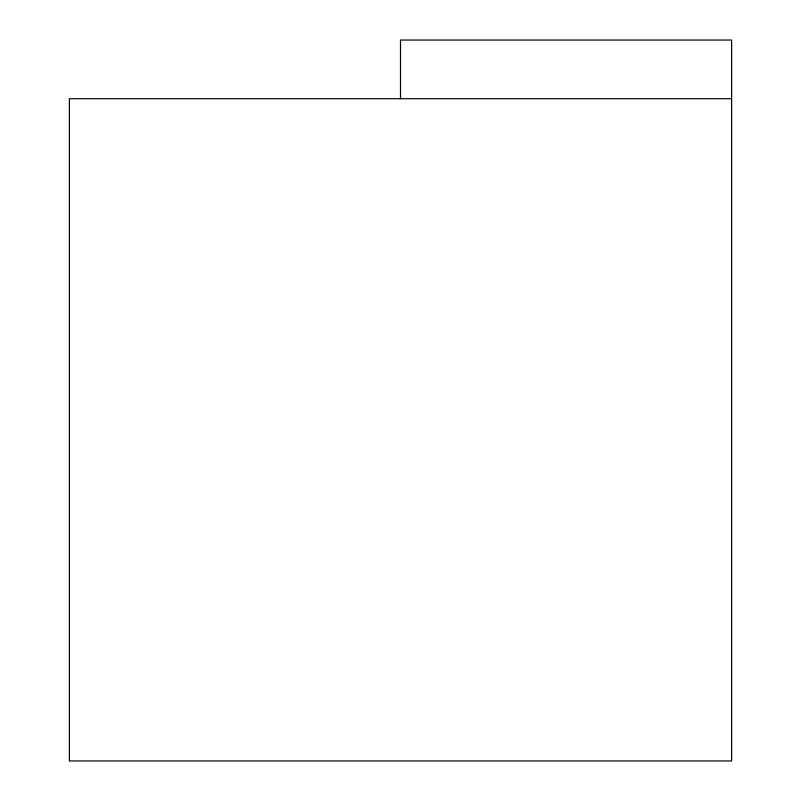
<?xml version="1.0" encoding="UTF-8"?>
<svg xmlns="http://www.w3.org/2000/svg" width="801" height="801" viewBox="0 0 801 801"><rect width="100%" height="100%" fill="white"/><g stroke="black" fill="none" stroke-linecap="round" stroke-linejoin="round"><path stroke-width="1.2" d="M731.613 98.723L69.387 98.723L69.387 760.95L731.613 760.95L731.613 40.05L400.5 40.05L400.5 98.723"/></g></svg>
